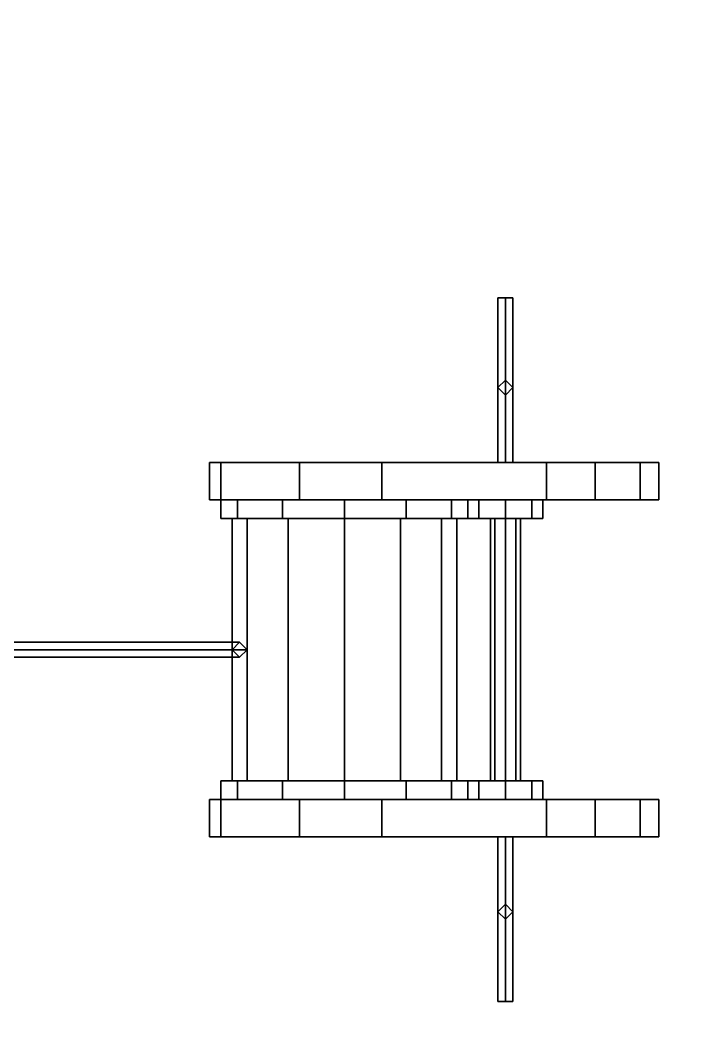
# Model space of a CAD drawing. Header units: millimetres. Extents: x -8.3 to 8.3, y -10.3 to 20.5.
# Drawn here: x 4.155 to 5.929, y 3.939 to 6.661 of the extents above; entities that cross this region are included whole.
import ezdxf

# ---------------------------------------------------------------- set-up
doc = ezdxf.new("R2010")
doc.units = ezdxf.units.MM
doc.layers.add('crane', color=1, linetype='Continuous')

msp = doc.modelspace()

# ---------------------------------------------------------------- linework, layer by layer
for points in [[(3, 10, 1), (3, -10, 1), (8, -10, 1), (8, 10, 1)], [(7.75, 9, -1), (7.75, -9.5, -1), (3.25, -9.5, -1), (3.25, 9, -1)]]:
    msp.add_3dface(points)
at = {"layer": 'crane'}
for points in [[(5.43, 5.68, 1.16), (5.45, 5.7, 1.18), (5.45, 5.92, 1.18), (5.43, 5.92, 1.16)], [(5.45, 5.66, 1.14), (5.43, 5.68, 1.16), (5.43, 5.92, 1.16), (5.45, 5.92, 1.14)], [(5.45, 5.92, 1.18), (5.47, 5.92, 1.16), (5.45, 5.92, 1.14), (5.43, 5.92, 1.16)], [(5.45, 5.7, 1.18), (5.47, 5.68, 1.16), (5.47, 5.92, 1.16), (5.45, 5.92, 1.18)], [(5.47, 5.68, 1.16), (5.45, 5.66, 1.14), (5.45, 5.92, 1.14), (5.47, 5.92, 1.16)], [(5.43, 5.68, 1.4), (5.45, 5.7, 1.42), (5.45, 5.7, 1.18), (5.43, 5.68, 1.16)], [(5.43, 5.48, 1.4), (5.45, 5.48, 1.42), (5.45, 5.7, 1.42), (5.43, 5.68, 1.4)], [(5.45, 5.7, 1.42), (5.47, 5.68, 1.4), (5.47, 5.68, 1.16), (5.45, 5.7, 1.18)], [(5.45, 5.48, 1.42), (5.47, 5.48, 1.4), (5.47, 5.68, 1.4), (5.45, 5.7, 1.42)], [(5.45, 5.66, 1.38), (5.43, 5.68, 1.4), (5.43, 5.68, 1.16), (5.45, 5.66, 1.14)], [(5.45, 5.48, 1.38), (5.43, 5.48, 1.4), (5.43, 5.68, 1.4), (5.45, 5.66, 1.38)], [(5.47, 5.68, 1.4), (5.45, 5.66, 1.38), (5.45, 5.66, 1.14), (5.47, 5.68, 1.16)], [(5.47, 5.48, 1.4), (5.45, 5.48, 1.38), (5.45, 5.66, 1.38), (5.47, 5.68, 1.4)], [(5.86, 5.48, 1), (4.66, 5.48, 1), (4.69, 5.48, 1.03), (5.81, 5.48, 1.03)], [(5.86, 5.38, 1), (4.66, 5.38, 1), (4.66, 5.48, 1), (5.86, 5.48, 1)], [(4.69, 5.48, 1.03), (4.66, 5.48, 1), (4.66, 5.38, 1), (4.69, 5.38, 1.03)], [(4.9, 5.48, 1.73), (4.69, 5.48, 1.55), (4.69, 5.38, 1.55), (4.9, 5.38, 1.73)], [(4.69, 5.48, 1.55), (4.69, 5.48, 1.03), (4.69, 5.38, 1.03), (4.69, 5.38, 1.55)], [(5.69, 5.48, 1.03), (4.69, 5.48, 1.03), (4.69, 5.48, 1.55), (5.56, 5.48, 1.55)], [(5.56, 5.48, 1.55), (4.69, 5.48, 1.55), (4.9, 5.48, 1.73), (5.12, 5.48, 1.73)], [(5.12, 5.48, 1.73), (4.9, 5.48, 1.73), (4.9, 5.38, 1.73), (5.12, 5.38, 1.73)], [(5.12, 5.38, 1.73), (5.56, 5.38, 1.55), (5.56, 5.48, 1.55), (5.12, 5.48, 1.73)], [(5.56, 5.38, 1.55), (5.69, 5.38, 1.03), (5.69, 5.48, 1.03), (5.56, 5.48, 1.55)], [(5.81, 5.48, 1.03), (5.69, 5.48, 1.03), (5.69, 5.38, 1.03), (5.81, 5.38, 1.03)], [(5.81, 5.38, 1.03), (5.86, 5.38, 1), (5.86, 5.48, 1), (5.81, 5.48, 1.03)], [(4.69, 5.38, 1.03), (4.66, 5.38, 1), (5.86, 5.38, 1), (5.81, 5.38, 1.03)], [(4.69, 5.38, 1.4), (4.7342, 5.38, 1.235), (4.7342, 5.33, 1.235), (4.69, 5.33, 1.4)], [(4.7342, 5.38, 1.565), (4.69, 5.38, 1.4), (4.69, 5.33, 1.4), (4.7342, 5.33, 1.565)], [(4.69, 5.38, 1.55), (4.69, 5.38, 1.03), (5.69, 5.38, 1.03), (5.56, 5.38, 1.55)], [(4.9, 5.38, 1.73), (4.69, 5.38, 1.55), (5.56, 5.38, 1.55), (5.12, 5.38, 1.73)], [(4.7342, 5.38, 1.235), (4.855, 5.38, 1.1142), (4.855, 5.33, 1.1142), (4.7342, 5.33, 1.235)], [(4.855, 5.38, 1.6858), (4.7342, 5.38, 1.565), (4.7342, 5.33, 1.565), (4.855, 5.33, 1.6858)], [(4.855, 5.38, 1.1142), (5.02, 5.38, 1.07), (5.02, 5.33, 1.07), (4.855, 5.33, 1.1142)], [(5.02, 5.38, 1.73), (4.855, 5.38, 1.6858), (4.855, 5.33, 1.6858), (5.02, 5.33, 1.73)], [(5.02, 5.38, 1.07), (5.185, 5.38, 1.1142), (5.185, 5.33, 1.1142), (5.02, 5.33, 1.07)], [(5.185, 5.38, 1.6858), (5.02, 5.38, 1.73), (5.02, 5.33, 1.73), (5.185, 5.33, 1.6858)], [(5.185, 5.38, 1.1142), (5.3058, 5.38, 1.235), (5.3058, 5.33, 1.235), (5.185, 5.33, 1.1142)], [(5.3058, 5.38, 1.565), (5.185, 5.38, 1.6858), (5.185, 5.33, 1.6858), (5.3058, 5.33, 1.565)], [(5.3058, 5.38, 1.235), (5.35, 5.38, 1.4), (5.35, 5.33, 1.4), (5.3058, 5.33, 1.235)], [(5.35, 5.38, 1.4), (5.3058, 5.38, 1.565), (5.3058, 5.33, 1.565), (5.35, 5.33, 1.4)], [(5.3793, 5.38, 1.4707), (5.35, 5.38, 1.4), (5.35, 5.33, 1.4), (5.3793, 5.33, 1.4707)], [(5.35, 5.38, 1.4), (5.3793, 5.38, 1.3293), (5.3793, 5.33, 1.3293), (5.35, 5.33, 1.4)], [(5.3793, 5.38, 1.3293), (5.45, 5.38, 1.3), (5.45, 5.33, 1.3), (5.3793, 5.33, 1.3293)], [(5.45, 5.38, 1.5), (5.3793, 5.38, 1.4707), (5.3793, 5.33, 1.4707), (5.45, 5.33, 1.5)], [(5.45, 5.38, 1.3), (5.5207, 5.38, 1.3293), (5.5207, 5.33, 1.3293), (5.45, 5.33, 1.3)], [(5.5207, 5.38, 1.4707), (5.45, 5.38, 1.5), (5.45, 5.33, 1.5), (5.5207, 5.33, 1.4707)], [(5.55, 5.38, 1.4), (5.5207, 5.38, 1.4707), (5.5207, 5.33, 1.4707), (5.55, 5.33, 1.4)], [(5.5207, 5.38, 1.3293), (5.55, 5.38, 1.4), (5.55, 5.33, 1.4), (5.5207, 5.33, 1.3293)], [(4.69, 5.33, 1.4), (4.7342, 5.33, 1.235), (4.7602, 5.33, 1.25), (4.72, 5.33, 1.4)], [(4.7342, 5.33, 1.565), (4.69, 5.33, 1.4), (4.72, 5.33, 1.4), (4.7602, 5.33, 1.55)], [(4.72, 4.63, 1.4), (4.7602, 4.63, 1.55), (4.7602, 5.33, 1.55), (4.72, 5.33, 1.4)], [(4.7602, 4.63, 1.25), (4.72, 4.63, 1.4), (4.72, 5.33, 1.4), (4.7602, 5.33, 1.25)], [(4.7342, 5.33, 1.235), (4.855, 5.33, 1.1142), (4.87, 5.33, 1.1402), (4.7602, 5.33, 1.25)], [(4.855, 5.33, 1.6858), (4.7342, 5.33, 1.565), (4.7602, 5.33, 1.55), (4.87, 5.33, 1.6598)], [(4.7602, 4.63, 1.55), (4.87, 4.63, 1.6598), (4.87, 5.33, 1.6598), (4.7602, 5.33, 1.55)], [(4.87, 4.63, 1.1402), (4.7602, 4.63, 1.25), (4.7602, 5.33, 1.25), (4.87, 5.33, 1.1402)], [(4.855, 5.33, 1.1142), (5.02, 5.33, 1.07), (5.02, 5.33, 1.1), (4.87, 5.33, 1.1402)], [(5.02, 5.33, 1.73), (4.855, 5.33, 1.6858), (4.87, 5.33, 1.6598), (5.02, 5.33, 1.7)], [(4.87, 4.63, 1.6598), (5.02, 4.63, 1.7), (5.02, 5.33, 1.7), (4.87, 5.33, 1.6598)], [(5.02, 4.63, 1.1), (4.87, 4.63, 1.1402), (4.87, 5.33, 1.1402), (5.02, 5.33, 1.1)], [(5.02, 4.63, 1.7), (5.17, 4.63, 1.6598), (5.17, 5.33, 1.6598), (5.02, 5.33, 1.7)], [(5.17, 4.63, 1.1402), (5.02, 4.63, 1.1), (5.02, 5.33, 1.1), (5.17, 5.33, 1.1402)], [(5.02, 5.33, 1.07), (5.185, 5.33, 1.1142), (5.17, 5.33, 1.1402), (5.02, 5.33, 1.1)], [(5.185, 5.33, 1.6858), (5.02, 5.33, 1.73), (5.02, 5.33, 1.7), (5.17, 5.33, 1.6598)], [(5.17, 4.63, 1.6598), (5.2798, 4.63, 1.55), (5.2798, 5.33, 1.55), (5.17, 5.33, 1.6598)], [(5.2798, 4.63, 1.25), (5.17, 4.63, 1.1402), (5.17, 5.33, 1.1402), (5.2798, 5.33, 1.25)], [(5.185, 5.33, 1.1142), (5.3058, 5.33, 1.235), (5.2798, 5.33, 1.25), (5.17, 5.33, 1.1402)], [(5.3058, 5.33, 1.565), (5.185, 5.33, 1.6858), (5.17, 5.33, 1.6598), (5.2798, 5.33, 1.55)], [(5.2798, 4.63, 1.55), (5.32, 4.63, 1.4), (5.32, 5.33, 1.4), (5.2798, 5.33, 1.55)], [(5.32, 4.63, 1.4), (5.2798, 4.63, 1.25), (5.2798, 5.33, 1.25), (5.32, 5.33, 1.4)], [(5.3058, 5.33, 1.235), (5.35, 5.33, 1.4), (5.32, 5.33, 1.4), (5.2798, 5.33, 1.25)], [(5.35, 5.33, 1.4), (5.3058, 5.33, 1.565), (5.2798, 5.33, 1.55), (5.32, 5.33, 1.4)], [(5.3793, 5.33, 1.4707), (5.35, 5.33, 1.4), (5.41, 5.33, 1.4), (5.4217, 5.33, 1.4283)], [(5.35, 5.33, 1.4), (5.3793, 5.33, 1.3293), (5.4217, 5.33, 1.3717), (5.41, 5.33, 1.4)], [(5.3793, 5.33, 1.3293), (5.45, 5.33, 1.3), (5.45, 5.33, 1.36), (5.4217, 5.33, 1.3717)], [(5.45, 5.33, 1.5), (5.3793, 5.33, 1.4707), (5.4217, 5.33, 1.4283), (5.45, 5.33, 1.44)], [(5.41, 4.63, 1.4), (5.4217, 4.63, 1.4283), (5.4217, 5.33, 1.4283), (5.41, 5.33, 1.4)], [(5.4217, 4.63, 1.3717), (5.41, 4.63, 1.4), (5.41, 5.33, 1.4), (5.4217, 5.33, 1.3717)], [(5.4217, 4.63, 1.4283), (5.45, 4.63, 1.44), (5.45, 5.33, 1.44), (5.4217, 5.33, 1.4283)], [(5.45, 4.63, 1.36), (5.4217, 4.63, 1.3717), (5.4217, 5.33, 1.3717), (5.45, 5.33, 1.36)], [(5.45, 4.63, 1.44), (5.4783, 4.63, 1.4283), (5.4783, 5.33, 1.4283), (5.45, 5.33, 1.44)], [(5.4783, 4.63, 1.3717), (5.45, 4.63, 1.36), (5.45, 5.33, 1.36), (5.4783, 5.33, 1.3717)], [(5.45, 5.33, 1.3), (5.5207, 5.33, 1.3293), (5.4783, 5.33, 1.3717), (5.45, 5.33, 1.36)], [(5.5207, 5.33, 1.4707), (5.45, 5.33, 1.5), (5.45, 5.33, 1.44), (5.4783, 5.33, 1.4283)], [(5.4783, 4.63, 1.4283), (5.49, 4.63, 1.4), (5.49, 5.33, 1.4), (5.4783, 5.33, 1.4283)], [(5.49, 4.63, 1.4), (5.4783, 4.63, 1.3717), (5.4783, 5.33, 1.3717), (5.49, 5.33, 1.4)], [(5.55, 5.33, 1.4), (5.5207, 5.33, 1.4707), (5.4783, 5.33, 1.4283), (5.49, 5.33, 1.4)], [(5.5207, 5.33, 1.3293), (5.55, 5.33, 1.4), (5.49, 5.33, 1.4), (5.4783, 5.33, 1.3717)], [(4.74, 5, 1.4), (4.72, 4.98, 1.4), (3.44, 4.98, 3.51), (3.46, 5, 3.51)], [(4.76, 4.98, 1.4), (4.74, 5, 1.4), (3.46, 5, 3.51), (3.48, 4.98, 3.51)], [(4.72, 4.98, 1.4), (4.74, 4.96, 1.4), (3.46, 4.96, 3.51), (3.44, 4.98, 3.51)], [(4.74, 4.96, 1.4), (4.76, 4.98, 1.4), (3.48, 4.98, 3.51), (3.46, 4.96, 3.51)], [(4.69, 4.58, 1.4), (4.7342, 4.58, 1.565), (4.7342, 4.63, 1.565), (4.69, 4.63, 1.4)], [(4.7342, 4.58, 1.235), (4.69, 4.58, 1.4), (4.69, 4.63, 1.4), (4.7342, 4.63, 1.235)], [(4.7342, 4.63, 1.235), (4.69, 4.63, 1.4), (4.72, 4.63, 1.4), (4.7602, 4.63, 1.25)], [(4.69, 4.63, 1.4), (4.7342, 4.63, 1.565), (4.7602, 4.63, 1.55), (4.72, 4.63, 1.4)], [(4.7342, 4.58, 1.565), (4.855, 4.58, 1.6858), (4.855, 4.63, 1.6858), (4.7342, 4.63, 1.565)], [(4.855, 4.58, 1.1142), (4.7342, 4.58, 1.235), (4.7342, 4.63, 1.235), (4.855, 4.63, 1.1142)], [(4.855, 4.63, 1.1142), (4.7342, 4.63, 1.235), (4.7602, 4.63, 1.25), (4.87, 4.63, 1.1402)], [(4.7342, 4.63, 1.565), (4.855, 4.63, 1.6858), (4.87, 4.63, 1.6598), (4.7602, 4.63, 1.55)], [(4.855, 4.58, 1.6858), (5.02, 4.58, 1.73), (5.02, 4.63, 1.73), (4.855, 4.63, 1.6858)], [(5.02, 4.58, 1.07), (4.855, 4.58, 1.1142), (4.855, 4.63, 1.1142), (5.02, 4.63, 1.07)], [(5.02, 4.63, 1.07), (4.855, 4.63, 1.1142), (4.87, 4.63, 1.1402), (5.02, 4.63, 1.1)], [(4.855, 4.63, 1.6858), (5.02, 4.63, 1.73), (5.02, 4.63, 1.7), (4.87, 4.63, 1.6598)], [(5.02, 4.58, 1.73), (5.185, 4.58, 1.6858), (5.185, 4.63, 1.6858), (5.02, 4.63, 1.73)], [(5.185, 4.58, 1.1142), (5.02, 4.58, 1.07), (5.02, 4.63, 1.07), (5.185, 4.63, 1.1142)], [(5.185, 4.63, 1.1142), (5.02, 4.63, 1.07), (5.02, 4.63, 1.1), (5.17, 4.63, 1.1402)], [(5.02, 4.63, 1.73), (5.185, 4.63, 1.6858), (5.17, 4.63, 1.6598), (5.02, 4.63, 1.7)], [(5.185, 4.63, 1.6858), (5.3058, 4.63, 1.565), (5.2798, 4.63, 1.55), (5.17, 4.63, 1.6598)], [(5.3058, 4.63, 1.235), (5.185, 4.63, 1.1142), (5.17, 4.63, 1.1402), (5.2798, 4.63, 1.25)], [(5.185, 4.58, 1.6858), (5.3058, 4.58, 1.565), (5.3058, 4.63, 1.565), (5.185, 4.63, 1.6858)], [(5.3058, 4.58, 1.235), (5.185, 4.58, 1.1142), (5.185, 4.63, 1.1142), (5.3058, 4.63, 1.235)], [(5.3058, 4.63, 1.565), (5.35, 4.63, 1.4), (5.32, 4.63, 1.4), (5.2798, 4.63, 1.55)], [(5.35, 4.63, 1.4), (5.3058, 4.63, 1.235), (5.2798, 4.63, 1.25), (5.32, 4.63, 1.4)], [(5.3058, 4.58, 1.565), (5.35, 4.58, 1.4), (5.35, 4.63, 1.4), (5.3058, 4.63, 1.565)], [(5.35, 4.58, 1.4), (5.3058, 4.58, 1.235), (5.3058, 4.63, 1.235), (5.35, 4.63, 1.4)], [(5.35, 4.58, 1.4), (5.3793, 4.58, 1.4707), (5.3793, 4.63, 1.4707), (5.35, 4.63, 1.4)], [(5.3793, 4.58, 1.3293), (5.35, 4.58, 1.4), (5.35, 4.63, 1.4), (5.3793, 4.63, 1.3293)], [(5.3793, 4.63, 1.3293), (5.35, 4.63, 1.4), (5.41, 4.63, 1.4), (5.4217, 4.63, 1.3717)], [(5.35, 4.63, 1.4), (5.3793, 4.63, 1.4707), (5.4217, 4.63, 1.4283), (5.41, 4.63, 1.4)], [(5.3793, 4.58, 1.4707), (5.45, 4.58, 1.5), (5.45, 4.63, 1.5), (5.3793, 4.63, 1.4707)], [(5.45, 4.58, 1.3), (5.3793, 4.58, 1.3293), (5.3793, 4.63, 1.3293), (5.45, 4.63, 1.3)], [(5.45, 4.63, 1.3), (5.3793, 4.63, 1.3293), (5.4217, 4.63, 1.3717), (5.45, 4.63, 1.36)], [(5.3793, 4.63, 1.4707), (5.45, 4.63, 1.5), (5.45, 4.63, 1.44), (5.4217, 4.63, 1.4283)], [(5.45, 4.58, 1.5), (5.5207, 4.58, 1.4707), (5.5207, 4.63, 1.4707), (5.45, 4.63, 1.5)], [(5.5207, 4.58, 1.3293), (5.45, 4.58, 1.3), (5.45, 4.63, 1.3), (5.5207, 4.63, 1.3293)], [(5.45, 4.63, 1.5), (5.5207, 4.63, 1.4707), (5.4783, 4.63, 1.4283), (5.45, 4.63, 1.44)], [(5.5207, 4.63, 1.3293), (5.45, 4.63, 1.3), (5.45, 4.63, 1.36), (5.4783, 4.63, 1.3717)], [(5.5207, 4.63, 1.4707), (5.55, 4.63, 1.4), (5.49, 4.63, 1.4), (5.4783, 4.63, 1.4283)], [(5.55, 4.63, 1.4), (5.5207, 4.63, 1.3293), (5.4783, 4.63, 1.3717), (5.49, 4.63, 1.4)], [(5.5207, 4.58, 1.4707), (5.55, 4.58, 1.4), (5.55, 4.63, 1.4), (5.5207, 4.63, 1.4707)], [(5.55, 4.58, 1.4), (5.5207, 4.58, 1.3293), (5.5207, 4.63, 1.3293), (5.55, 4.63, 1.4)], [(5.86, 4.58, 1), (4.66, 4.58, 1), (4.69, 4.58, 1.03), (5.81, 4.58, 1.03)], [(5.86, 4.48, 1), (4.66, 4.48, 1), (4.66, 4.58, 1), (5.86, 4.58, 1)], [(4.69, 4.58, 1.03), (4.66, 4.58, 1), (4.66, 4.48, 1), (4.69, 4.48, 1.03)], [(4.69, 4.58, 1.55), (4.69, 4.58, 1.03), (4.69, 4.48, 1.03), (4.69, 4.48, 1.55)], [(5.69, 4.58, 1.03), (4.69, 4.58, 1.03), (4.69, 4.58, 1.55), (5.56, 4.58, 1.55)], [(5.56, 4.58, 1.55), (4.69, 4.58, 1.55), (4.9, 4.58, 1.73), (5.12, 4.58, 1.73)], [(4.9, 4.58, 1.73), (4.69, 4.58, 1.55), (4.69, 4.48, 1.55), (4.9, 4.48, 1.73)], [(5.12, 4.58, 1.73), (4.9, 4.58, 1.73), (4.9, 4.48, 1.73), (5.12, 4.48, 1.73)], [(5.12, 4.48, 1.73), (5.56, 4.48, 1.55), (5.56, 4.58, 1.55), (5.12, 4.58, 1.73)], [(5.56, 4.48, 1.55), (5.69, 4.48, 1.03), (5.69, 4.58, 1.03), (5.56, 4.58, 1.55)], [(5.81, 4.58, 1.03), (5.69, 4.58, 1.03), (5.69, 4.48, 1.03), (5.81, 4.48, 1.03)], [(5.81, 4.48, 1.03), (5.86, 4.48, 1), (5.86, 4.58, 1), (5.81, 4.58, 1.03)], [(4.69, 4.48, 1.03), (4.66, 4.48, 1), (5.86, 4.48, 1), (5.81, 4.48, 1.03)], [(4.69, 4.48, 1.55), (4.69, 4.48, 1.03), (5.69, 4.48, 1.03), (5.56, 4.48, 1.55)], [(4.9, 4.48, 1.73), (4.69, 4.48, 1.55), (5.56, 4.48, 1.55), (5.12, 4.48, 1.73)], [(5.45, 4.48, 1.42), (5.43, 4.48, 1.4), (5.43, 4.28, 1.4), (5.45, 4.3, 1.42)], [(5.43, 4.48, 1.4), (5.45, 4.48, 1.38), (5.45, 4.26, 1.38), (5.43, 4.28, 1.4)], [(5.47, 4.48, 1.4), (5.45, 4.48, 1.42), (5.45, 4.3, 1.42), (5.47, 4.28, 1.4)], [(5.45, 4.48, 1.38), (5.47, 4.48, 1.4), (5.47, 4.28, 1.4), (5.45, 4.26, 1.38)], [(5.45, 4.3, 1.42), (5.43, 4.28, 1.4), (5.43, 4.28, 1.64), (5.45, 4.3, 1.66)], [(5.45, 4.3, 1.66), (5.43, 4.28, 1.64), (5.43, 4.04, 1.64), (5.45, 4.04, 1.66)], [(5.43, 4.28, 1.4), (5.45, 4.26, 1.38), (5.45, 4.26, 1.62), (5.43, 4.28, 1.64)], [(5.43, 4.28, 1.64), (5.45, 4.26, 1.62), (5.45, 4.04, 1.62), (5.43, 4.04, 1.64)], [(5.47, 4.28, 1.4), (5.45, 4.3, 1.42), (5.45, 4.3, 1.66), (5.47, 4.28, 1.64)], [(5.47, 4.28, 1.64), (5.45, 4.3, 1.66), (5.45, 4.04, 1.66), (5.47, 4.04, 1.64)], [(5.45, 4.26, 1.38), (5.47, 4.28, 1.4), (5.47, 4.28, 1.64), (5.45, 4.26, 1.62)], [(5.45, 4.26, 1.62), (5.47, 4.28, 1.64), (5.47, 4.04, 1.64), (5.45, 4.04, 1.62)], [(5.45, 4.04, 1.62), (5.47, 4.04, 1.64), (5.45, 4.04, 1.66), (5.43, 4.04, 1.64)]]:
    msp.add_3dface(points, dxfattribs=at)

doc.saveas('drawing.dxf')
